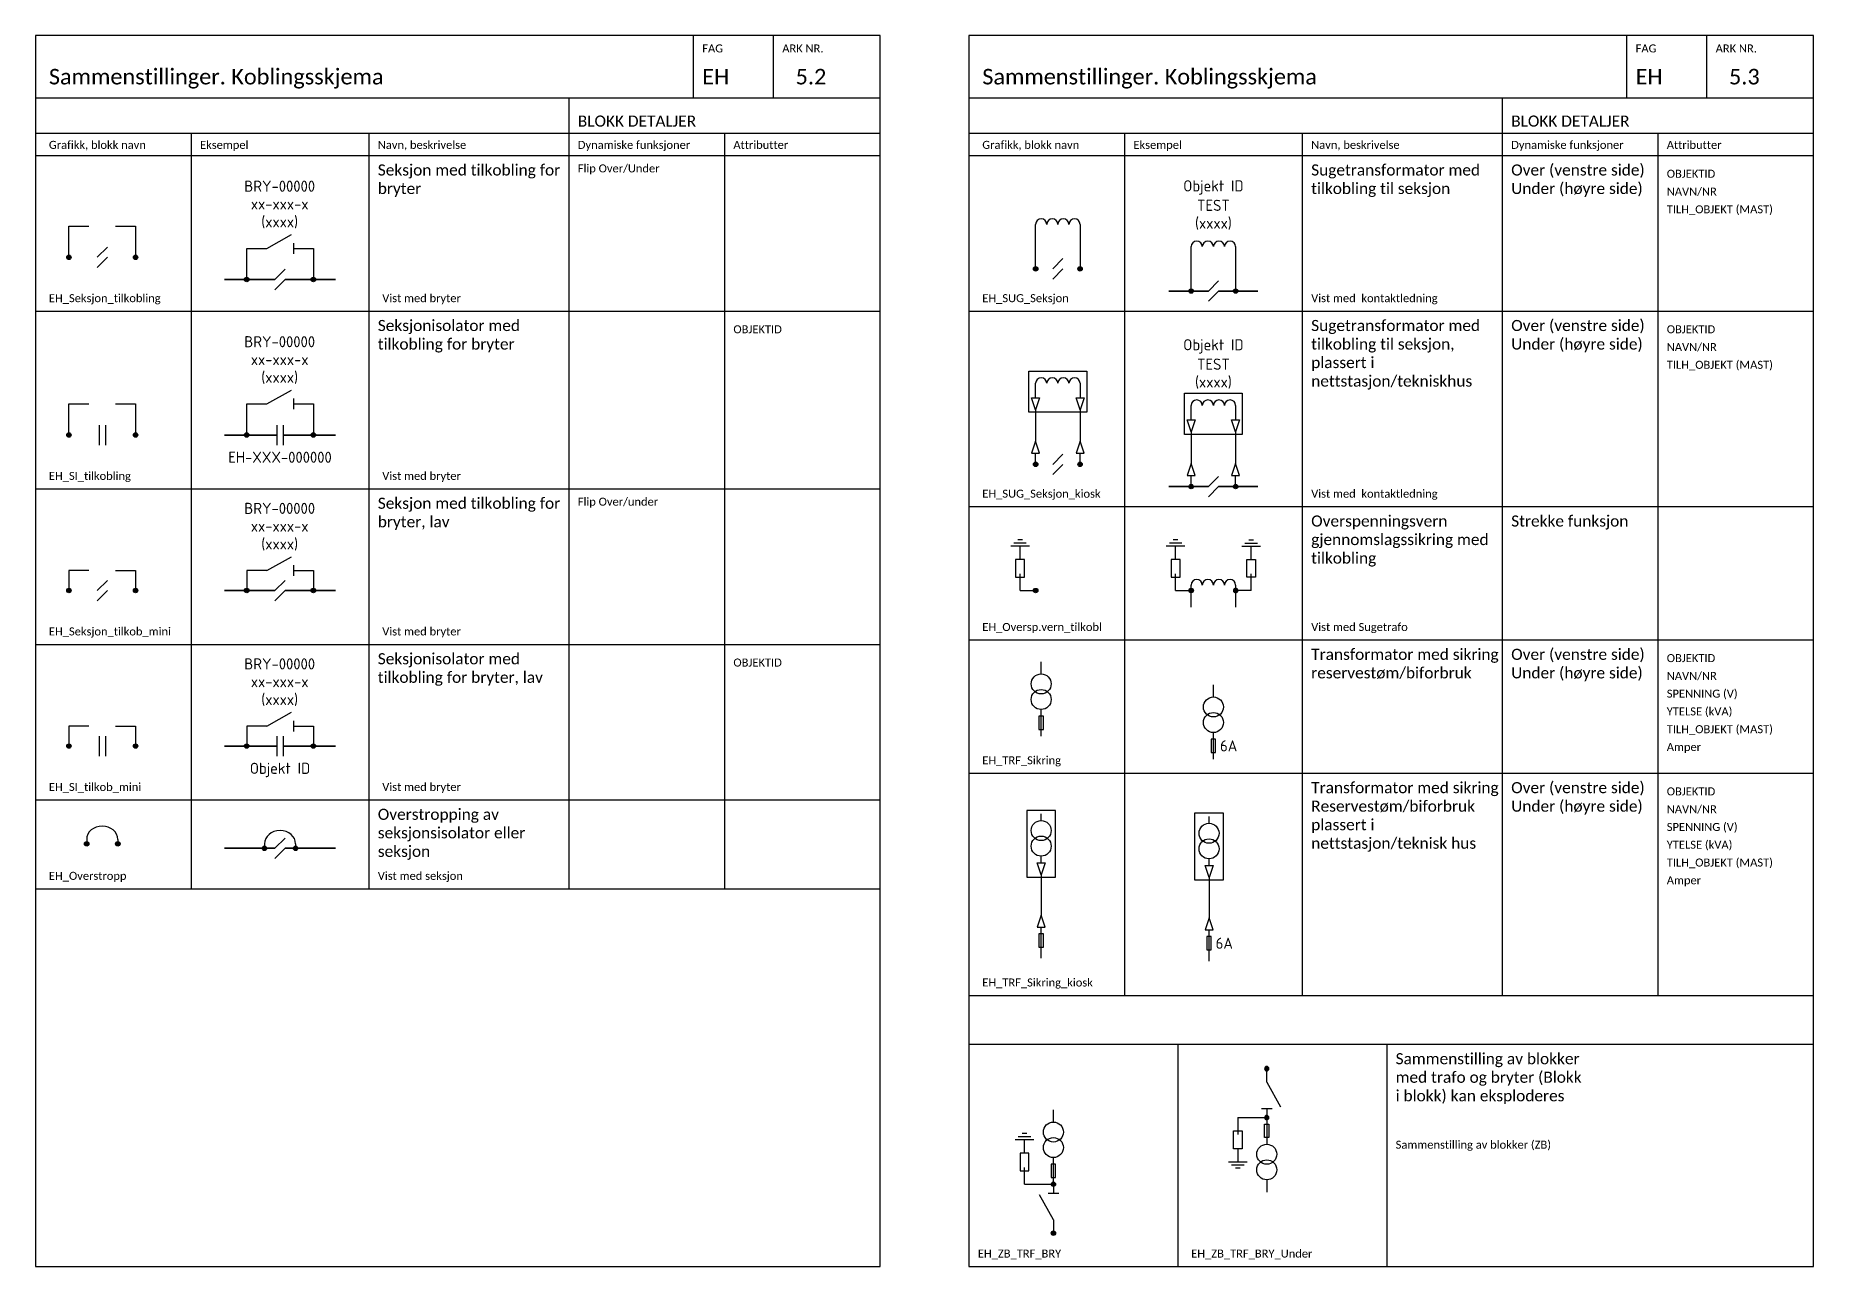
# Model space of a CAD drawing. Header units: metres. Extents: x -951 to 2504, y -1674 to 782.
# Drawn here: x 1465.6 to 1865.6, y -1010 to -733 of the extents above; entities that cross this region are included whole.
import ezdxf
from ezdxf.enums import TextEntityAlignment as Align

# ---------------------------------------------------------------- set-up
doc = ezdxf.new("R2010")
doc.units = ezdxf.units.M
doc.layers.get('0').update_dxf_attribs({"color": 211})
doc.layers.add('JBTEH_ATT_OBJEKTID', color=2, linetype='Continuous', lineweight=25)
doc.layers.add('JBTEH_KTL_Sort', color=7, linetype='Continuous', lineweight=35)
for name, color, linetype in [('JBTEH_ATT_Tekst', 2, 'Continuous'), ('JBTEH_Komponenter', 4, 'Continuous'), ('JBTEH_LED_Hoeyspenning_kabel', 4, 'KABEL2'), ('RAMME', 5, 'Continuous'), ('RAMME SYMBOLER', 4, 'Continuous'), ('RAMME TEKST', 7, 'Continuous')]:
    doc.layers.add(name, color=color, linetype=linetype)
doc.styles.add('Calibri', font='calibri.ttf')
doc.styles.add('ISO25', font='iso3098.shx', dxfattribs={"height": 2.5})
doc.linetypes.add('KABEL2', pattern='A,0.3,-0.1,0.3,-0.1,0.3,-0.1,["x",Standard,S=0.25,R=0,X=0,Y=-0.08],-0.1', length=1.3)

# ---------------------------------------------------------------- blocks, each defined once
blk = doc.blocks.new('*U155')
at = {"color": 5}
blk.add_line((0, 0), (5.6, 3.1), dxfattribs=at)
at = {"color": 7}
blk.add_line((6, 1.2), (6, -1.2), dxfattribs=at)
at = {"layer": 'JBTEH_ATT_OBJEKTID', "style": 'ISO25'}
blk.add_attdef('OBJEKTID', text='', height=2.5, dxfattribs=at).set_placement((2.92, 12.75), align=Align.CENTER)
at = {"layer": 'JBTEH_ATT_Tekst', "style": 'ISO25'}
for tag, p in [('NAVN/NR', (2.92, 8.75)), ('TILH_OBJEKT', (2.92, 4.75))]:
    blk.add_attdef(tag, text='', height=2.5, dxfattribs=at).set_placement(p, align=Align.CENTER)
blk = doc.blocks.new('EH_Koblingspunkt')
h = blk.add_hatch(color=256)
h.dxf.hatch_style = 1
edge = h.paths.add_edge_path()
edge.add_arc((0, 0), 0.5, 0, 360)
blk.add_circle((0, 0), 0.5)
blk = doc.blocks.new('EH_Seksjonsisolator')
at = {"color": 7}
for p, q in [((0, 2.25), (0, -2.25)), ((1.4, 2.25), (1.4, -2.25))]:
    blk.add_line(p, q, dxfattribs=at)
at = {"layer": 'JBTEH_ATT_OBJEKTID', "style": 'ISO25'}
blk.add_attdef('OBJEKTID', text='', height=2.5, dxfattribs=at).set_placement((0.7, -6.25), align=Align.CENTER)
blk = doc.blocks.new('EH_SI_tilkobling')
for p, q in [((-6.8, 0), (-6.8, 7)), ((-6.8, 7), (-2.3, 7)), ((3.7, 7), (8.2, 7)), ((8.2, 7), (8.2, 0))]:
    blk.add_line(p, q)
for p in [(-6.8, 0), (8.2, 0)]:
    blk.add_blockref('EH_Koblingspunkt', p)
at = {"layer": 'JBTEH_Komponenter'}
blk.add_blockref('EH_Seksjonsisolator', (0, 0), dxfattribs=at)
at = {"layer": 'JBTEH_ATT_OBJEKTID', "style": 'ISO25'}
blk.add_attdef('OBJEKTID', text='', height=2.5, dxfattribs=at).set_placement((0.7, -6.25), align=Align.CENTER)
blk = doc.blocks.new('EH_Overstropp')
for p, q in [((-3.5, 1), (-3.5, 0)), ((3.5, 1), (3.5, 0))]:
    blk.add_line(p, q)
blk.add_ellipse((0, 1), major_axis=(-3.5, 0), ratio=0.857143, start_param=3.141593, end_param=6.283185)
for p in [(-3.5, 0), (3.5, 0)]:
    blk.add_blockref('EH_Koblingspunkt', p)
blk = doc.blocks.new('EH_Seksjon')
at = {"color": 7}
for p, q in [((0, 0), (2.29, 2.29)), ((0, -2.29), (2.29, 0))]:
    blk.add_line(p, q, dxfattribs=at)
blk = doc.blocks.new('*U71')
for p, q in [((-6.36, 0), (-6.36, 7)), ((-6.36, 7), (-1.86, 7)), ((4.14, 7), (8.64, 7)), ((8.64, 7), (8.64, 0))]:
    blk.add_line(p, q)
for name, p in [('EH_Koblingspunkt', (-6.36, 0)), ('EH_Seksjon', (0, 0)), ('EH_Koblingspunkt', (8.64, 0))]:
    blk.add_blockref(name, p)
blk = doc.blocks.new('*U73')
for p, q in [((-1.86, 4.5), (-6.36, 4.5)), ((-6.36, 4.5), (-6.36, 0)), ((4.14, 4.5), (8.64, 4.5)), ((8.64, 4.5), (8.64, 0))]:
    blk.add_line(p, q)
for name, p in [('EH_Koblingspunkt', (-6.36, 0)), ('EH_Seksjon', (0, 0)), ('EH_Koblingspunkt', (8.64, 0))]:
    blk.add_blockref(name, p)
blk = doc.blocks.new('EH_SI_tilkobl_mini')
for p, q in [((-2.3, 4.5), (-6.8, 4.5)), ((-6.8, 4.5), (-6.8, 0)), ((3.7, 4.5), (8.2, 4.5)), ((8.2, 4.5), (8.2, 0))]:
    blk.add_line(p, q)
for p in [(-6.8, 0), (8.2, 0)]:
    blk.add_blockref('EH_Koblingspunkt', p)
at = {"layer": 'JBTEH_Komponenter'}
blk.add_blockref('EH_Seksjonsisolator', (0, 0), dxfattribs=at)
at = {"layer": 'JBTEH_ATT_OBJEKTID', "style": 'ISO25'}
blk.add_attdef('OBJEKTID', text='', height=2.5, dxfattribs=at).set_placement((0.7, -6.25), align=Align.CENTER)
blk = doc.blocks.new('EH_Jord')
for p, q in [((0, 0), (0, -3)), ((-2.1, -3), (2.1, -3)), ((-1.4, -3.7), (1.4, -3.7)), ((-0.525, -4.4), (0.525, -4.4))]:
    blk.add_line(p, q)
blk = doc.blocks.new('EH_Gjennomslagssikring')
for p, q in [((-1, 7), (-1, 3)), ((1, 7), (-1, 7)), ((1, 3), (1, 7)), ((-1, 3), (1, 3)), ((0, 3), (0, 3.8)), ((0, 0), (0, 3))]:
    blk.add_line(p, q)
blk.add_solid([(0.8, 3.8), (-0.8, 3.8), (0, 5.4), (0.8, 3.8)])
blk = doc.blocks.new('*U76')
blk.add_line((-3.5, 0), (0, 0))
at = {"rotation": 180}
blk.add_blockref('EH_Jord', (-3.5, 7), dxfattribs=at)
for name, p in [('EH_Gjennomslagssikring', (-3.5, 0)), ('EH_Koblingspunkt', (0, 0))]:
    blk.add_blockref(name, p)
blk = doc.blocks.new('*U74')
for p, q in [((-5, 0), (-5, 5)), ((5, 5), (5, 0))]:
    blk.add_line(p, q)
for centre in [(-3.75, 5), (-1.25, 5), (1.25, 5), (3.75, 5)]:
    blk.add_arc(centre, 1.25, 0, 180)
at = {"layer": 'JBTEH_ATT_OBJEKTID', "style": 'ISO25', "flags": 4}
blk.add_attdef('OBJEKTID', text='', height=2.5, dxfattribs=at).set_placement((0, 18.3), align=Align.MIDDLE)
at = {"layer": 'JBTEH_ATT_Tekst', "style": 'ISO25', "flags": 4}
for tag, p in [('NAVN/NR', (0, 14.3)), ('TILH_OBJEKT', (0, 10.3))]:
    blk.add_attdef(tag, text='', height=2.5, dxfattribs=at).set_placement(p, align=Align.MIDDLE)
blk = doc.blocks.new('*U75')
for p, q in [((-5, 0), (-5, 10)), ((5, 10), (5, 0))]:
    blk.add_line(p, q)
for centre in [(-3.75, 10), (-1.25, 10), (1.25, 10), (3.75, 10)]:
    blk.add_arc(centre, 1.25, 0, 180)
for name, p in [('EH_Koblingspunkt', (-5, 0)), ('EH_Seksjon', (-1.14, 0)), ('EH_Koblingspunkt', (5, 0))]:
    blk.add_blockref(name, p)
at = {"layer": 'JBTEH_ATT_OBJEKTID', "style": 'ISO25', "flags": 4}
blk.add_attdef('OBJEKTID', text='', height=2.5, dxfattribs=at).set_placement((0, 23.3), align=Align.MIDDLE)
at = {"layer": 'JBTEH_ATT_Tekst', "style": 'ISO25', "flags": 4}
for tag, p in [('NAVN/NR', (0, 19.3)), ('TILH_OBJEKT', (0, 15.3))]:
    blk.add_attdef(tag, text='', height=2.5, dxfattribs=at).set_placement(p, align=Align.MIDDLE)
blk = doc.blocks.new('EH_Endemuffe')
for p, q in [((0, 1.125), (3.375, 0)), ((0, -1.125), (0, 1.125)), ((3.375, 0), (0, -1.125))]:
    blk.add_line(p, q)
blk = doc.blocks.new('*U128')
for p, q in [((-5, 15), (-5, 18.25)), ((5, 18.25), (5, 15)), ((-5, 0), (-5, 2.5)), ((5, 0), (5, 2.5))]:
    blk.add_line(p, q)
blk.add_lwpolyline([(-6.5, 21), (6.5, 21), (6.5, 11.75), (-6.5, 11.75)], close=True)
for centre in [(-3.75, 18.25), (-1.25, 18.25), (1.25, 18.25), (3.75, 18.25)]:
    blk.add_arc(centre, 1.25, 0, 180)
at = {"layer": 'JBTEH_LED_Hoeyspenning_kabel', "ltscale": 5}
for p, q in [((-5, 12.3), (-5, 5.2)), ((5, 12.3), (5, 5.2))]:
    blk.add_line(p, q, dxfattribs=at)
at = {"yscale": 0.8, "rotation": 270}
for p, xscale, zscale in [((-5, 15), 0.8, 0.9), ((5, 15), 0.8, 0.9), ((-5, 2.5), -0.8, 0.8), ((5, 2.5), -0.8, 0.8)]:
    blk.add_blockref('EH_Endemuffe', p, dxfattribs=dict(at, xscale=xscale, zscale=zscale))
for name, p in [('EH_Koblingspunkt', (-5, 0)), ('EH_Seksjon', (-1.14, 0)), ('EH_Koblingspunkt', (5, 0))]:
    blk.add_blockref(name, p)
at = {"layer": 'JBTEH_ATT_OBJEKTID', "style": 'ISO25', "flags": 4}
blk.add_attdef('OBJEKTID', text='', height=2.5, dxfattribs=at).set_placement((0, 31.55), align=Align.MIDDLE)
at = {"layer": 'JBTEH_ATT_Tekst', "style": 'ISO25', "flags": 4}
for tag, p in [('NAVN/NR', (0, 27.55)), ('TILH_OBJEKT', (0, 23.55))]:
    blk.add_attdef(tag, text='', height=2.5, dxfattribs=at).set_placement(p, align=Align.MIDDLE)
blk = doc.blocks.new('*U111')
for p, q in [((0, 14), (0, 16.75)), ((0, 0), (0, 6))]:
    blk.add_line(p, q)
blk.add_lwpolyline([(-0.5, 1.5), (0.5, 1.5), (0.5, 4.5), (-0.5, 4.5)], close=True)
for centre in [(0, 11.75), (0, 8.25)]:
    blk.add_circle(centre, 2.25)
at = {"layer": 'JBTEH_ATT_OBJEKTID', "style": 'ISO25'}
blk.add_attdef('OBJEKTID', text='', height=2.5, dxfattribs=at).set_placement((0, 35.3), align=Align.MIDDLE)
at = {"layer": 'JBTEH_ATT_Tekst', "style": 'ISO25'}
for tag, p in [('NAVN/NR', (0, 31.3)), ('SPENNING', (0, 27.3)), ('YTELSE', (0, 23.3)), ('TILH_OBJEKT', (0, 19.3))]:
    blk.add_attdef(tag, text='', height=2.5, dxfattribs=at).set_placement(p, align=Align.MIDDLE)
blk.add_attdef('AMP', (1.5, 1.75), '', height=2.5, dxfattribs=at)
blk = doc.blocks.new('*U131')
for p, q in [((0, 31), (0, 32.5)), ((0, 21.5), (0, 23)), ((0, 0), (0, 7))]:
    blk.add_line(p, q)
for points in [[(-3.25, 18.25), (3.25, 18.25), (3.25, 33.25), (-3.25, 33.25)], [(-0.5, 2.5), (0.5, 2.5), (0.5, 5.5), (-0.5, 5.5)]]:
    blk.add_lwpolyline(points, close=True)
for centre in [(0, 28.75), (0, 25.25)]:
    blk.add_circle(centre, 2.25)
at = {"layer": 'JBTEH_LED_Hoeyspenning_kabel', "ltscale": 5}
blk.add_line((0, 18.8), (0, 9.7), dxfattribs=at)
at = {"yscale": 0.8, "rotation": 270}
for p, xscale, zscale in [((0, 21.5), 0.8, 0.9), ((0, 7), -0.8, 0.8)]:
    blk.add_blockref('EH_Endemuffe', p, dxfattribs=dict(at, xscale=xscale, zscale=zscale))
at = {"layer": 'JBTEH_ATT_OBJEKTID', "style": 'ISO25'}
blk.add_attdef('OBJEKTID', text='', height=2.5, dxfattribs=at).set_placement((0, 35.3), align=Align.MIDDLE)
at = {"layer": 'JBTEH_ATT_Tekst', "style": 'ISO25'}
for tag, p in [('NAVN/NR', (0, 31.3)), ('SPENNING', (0, 27.3)), ('YTELSE', (0, 23.3)), ('TILH_OBJEKT', (0, 19.3))]:
    blk.add_attdef(tag, text='', height=2.5, dxfattribs=at).set_placement(p, align=Align.MIDDLE)
blk.add_attdef('AMP', (1.5, 2.75), '', height=2.5, dxfattribs=at)
blk = doc.blocks.new('*U130')
for p, q in [((0, 31), (0, 32.5)), ((0, 21.5), (0, 23)), ((0, 0), (0, 7))]:
    blk.add_line(p, q)
for points in [[(-3.25, 18.25), (3.25, 18.25), (3.25, 33.25), (-3.25, 33.25)], [(-0.5, 2.5), (0.5, 2.5), (0.5, 5.5), (-0.5, 5.5)]]:
    blk.add_lwpolyline(points, close=True)
for centre in [(0, 28.75), (0, 25.25)]:
    blk.add_circle(centre, 2.25)
at = {"layer": 'JBTEH_LED_Hoeyspenning_kabel', "ltscale": 5}
blk.add_line((0, 18.8), (0, 9.7), dxfattribs=at)
at = {"yscale": 0.8, "rotation": 270}
for p, xscale, zscale in [((0, 21.5), 0.8, 0.9), ((0, 7), -0.8, 0.8)]:
    blk.add_blockref('EH_Endemuffe', p, dxfattribs=dict(at, xscale=xscale, zscale=zscale))
at = {"layer": 'JBTEH_ATT_OBJEKTID', "style": 'ISO25'}
blk.add_attdef('OBJEKTID', text='', height=2.5, dxfattribs=at).set_placement((0, 35.3), align=Align.MIDDLE)
at = {"layer": 'JBTEH_ATT_Tekst', "style": 'ISO25'}
for tag, p in [('NAVN/NR', (0, 31.3)), ('SPENNING', (0, 27.3)), ('YTELSE', (0, 23.3)), ('TILH_OBJEKT', (0, 19.3))]:
    blk.add_attdef(tag, text='', height=2.5, dxfattribs=at).set_placement(p, align=Align.MIDDLE)
blk.add_attdef('AMP', (1.5, 2.75), '', height=2.5, dxfattribs=at)
blk = doc.blocks.new('*U112')
for p, q in [((0, 14), (0, 16.75)), ((0, 0), (0, 6))]:
    blk.add_line(p, q)
blk.add_lwpolyline([(-0.5, 1.5), (0.5, 1.5), (0.5, 4.5), (-0.5, 4.5)], close=True)
for centre in [(0, 11.75), (0, 8.25)]:
    blk.add_circle(centre, 2.25)
at = {"layer": 'JBTEH_ATT_OBJEKTID', "style": 'ISO25'}
blk.add_attdef('OBJEKTID', text='', height=2.5, dxfattribs=at).set_placement((10, 23.66), align=Align.MIDDLE)
at = {"layer": 'JBTEH_ATT_Tekst', "style": 'ISO25'}
for tag, p in [('NAVN/NR', (10, 19.88)), ('SPENNING', (10, 15.88)), ('YTELSE', (10, 11.88)), ('TILH_OBJEKT', (10, 7.88))]:
    blk.add_attdef(tag, text='', height=2.5, dxfattribs=at).set_placement(p, align=Align.MIDDLE)
blk.add_attdef('AMP', (1.5, 1.75), '', height=2.5, dxfattribs=at)
blk = doc.blocks.new('*U145')
at = {"color": 5}
blk.add_line((0, 0), (-3.1, 5.6), dxfattribs=at)
at = {"color": 7}
blk.add_line((-1.2, 6), (1.2, 6), dxfattribs=at)
at = {"layer": 'JBTEH_ATT_OBJEKTID', "style": 'ISO25'}
blk.add_attdef('OBJEKTID', text='', height=2.5, dxfattribs=at).set_placement((9.92, 6.75), align=Align.CENTER)
at = {"layer": 'JBTEH_ATT_Tekst', "style": 'ISO25'}
for tag, p in [('NAVN/NR', (9.92, 2.75)), ('TILH_OBJEKT', (9.92, -1.25))]:
    blk.add_attdef(tag, text='', height=2.5, dxfattribs=at).set_placement(p, align=Align.CENTER)
blk = doc.blocks.new('*U82')
blk.add_line((-6.5, 0), (0, 0))
at = {"rotation": 180}
blk.add_blockref('EH_Jord', (-6.5, 7), dxfattribs=at)
for name, p in [('EH_Gjennomslagssikring', (-6.5, 0)), ('EH_Koblingspunkt', (0, 0))]:
    blk.add_blockref(name, p)
blk = doc.blocks.new('EH_ZB_TRF_BRY')
at = {"layer": 'JBTEH_Komponenter'}
for p, q in [((0, 11), (0, 9)), ((0, 3), (0, 0))]:
    blk.add_line(p, q, dxfattribs=at)
for name, p in [('*U112', (0, 11)), ('*U82', (0, 11)), ('*U145', (0, 3)), ('EH_Koblingspunkt', (0, 0))]:
    blk.add_blockref(name, p, dxfattribs=at)
blk = doc.blocks.new('*U113')
for p, q in [((0, 0), (0, -6)), ((0, -14), (0, -16.75))]:
    blk.add_line(p, q)
blk.add_lwpolyline([(-0.5, -1.5), (0.5, -1.5), (0.5, -4.5), (-0.5, -4.5)], close=True)
for centre in [(0, -8.25), (0, -11.75)]:
    blk.add_circle(centre, 2.25)
at = {"layer": 'JBTEH_ATT_OBJEKTID', "style": 'ISO25'}
blk.add_attdef('OBJEKTID', text='', height=2.5, dxfattribs=at).set_placement((10.8, -26.87), align=Align.MIDDLE)
at = {"layer": 'JBTEH_ATT_Tekst', "style": 'ISO25'}
blk.add_attdef('AMP', (1.5, -1.75), '', height=2.5, dxfattribs=at)
for tag, p in [('NAVN/NR', (10.8, -10.13)), ('SPENNING', (10.8, -14.13)), ('YTELSE', (10.8, -18.13)), ('TILH_OBJEKT', (10.8, -22.13))]:
    blk.add_attdef(tag, text='', height=2.5, dxfattribs=at).set_placement(p, align=Align.MIDDLE)
blk = doc.blocks.new('*U142')
at = {"color": 5}
blk.add_line((0, 0), (3.1, -5.6), dxfattribs=at)
at = {"color": 7}
blk.add_line((1.2, -6), (-1.2, -6), dxfattribs=at)
at = {"layer": 'JBTEH_ATT_OBJEKTID', "style": 'ISO25'}
blk.add_attdef('OBJEKTID', text='', height=2.5, dxfattribs=at).set_placement((9.92, -1.75), align=Align.CENTER)
at = {"layer": 'JBTEH_ATT_Tekst', "style": 'ISO25'}
for tag, p in [('NAVN/NR', (9.92, -5.75)), ('TILH_OBJEKT', (9.92, -9.75))]:
    blk.add_attdef(tag, text='', height=2.5, dxfattribs=at).set_placement(p, align=Align.CENTER)
blk = doc.blocks.new('EH_ZB_TRF_BRY_Under')
at = {"layer": 'JBTEH_Komponenter'}
for p, q in [((0, -3), (0, 0)), ((0, -9), (0, -11))]:
    blk.add_line(p, q, dxfattribs=at)
at = {"layer": 'JBTEH_Komponenter', "xscale": -1, "rotation": 180}
for name, p in [('EH_Koblingspunkt', (0, 0)), ('*U82', (0, -11))]:
    blk.add_blockref(name, p, dxfattribs=at)
at = {"layer": 'JBTEH_Komponenter'}
for name, p in [('*U142', (0, -3)), ('*U113', (0, -11))]:
    blk.add_blockref(name, p, dxfattribs=at)

msp = doc.modelspace()

# ---------------------------------------------------------------- linework, layer by layer
at = {"layer": 'JBTEH_KTL_Sort'}
for p, q in [((1508.12, -787.9), (1519.48, -787.9)), ((1521.76, -787.9), (1533.12, -787.9)), ((1729.48, -790.5), (1720.62, -790.5)), ((1731.76, -790.5), (1740.62, -790.5)), ((1508.12, -822.9), (1519.92, -822.9)), ((1521.32, -822.9), (1533.12, -822.9)), ((1729.48, -834.5), (1720.62, -834.5)), ((1731.76, -834.5), (1740.62, -834.5)), ((1508.12, -857.9), (1519.48, -857.9)), ((1521.76, -857.9), (1533.12, -857.9)), ((1508.12, -892.9), (1519.92, -892.9)), ((1521.32, -892.9), (1533.12, -892.9)), ((1508.12, -915.9), (1519.48, -915.9)), ((1521.76, -915.9), (1533.12, -915.9))]:
    msp.add_line(p, q, dxfattribs=at)
at = {"layer": 'RAMME'}
for points in [[(1655.62, -733), (1465.62, -733), (1465.62, -1010), (1655.62, -1010)], [(1865.62, -733), (1675.62, -733), (1675.62, -1010), (1865.62, -1010)]]:
    msp.add_lwpolyline(points, close=True, dxfattribs=at)
for points in [[(1465.62, -747), (1655.62, -747)], [(1675.62, -747), (1865.62, -747)]]:
    msp.add_lwpolyline(points, dxfattribs=at)
at = {"layer": 'RAMME SYMBOLER'}
for p, q in [((1613.62, -747), (1613.62, -733)), ((1631.62, -747), (1631.62, -733)), ((1823.62, -747), (1823.62, -733)), ((1841.62, -747), (1841.62, -733)), ((1585.62, -747), (1585.62, -925)), ((1795.62, -747), (1795.62, -949)), ((1465.62, -755), (1655.62, -755)), ((1500.62, -755), (1500.62, -925)), ((1540.62, -755), (1540.62, -925)), ((1620.62, -755), (1620.62, -925)), ((1675.62, -755), (1865.62, -755)), ((1710.62, -755), (1710.62, -949)), ((1750.62, -755), (1750.62, -949)), ((1830.62, -755), (1830.62, -949)), ((1465.62, -760), (1655.62, -760)), ((1675.62, -760), (1865.62, -760)), ((1465.62, -795), (1655.62, -795)), ((1675.62, -795), (1865.62, -795)), ((1465.62, -835), (1655.62, -835)), ((1675.62, -839), (1865.62, -839)), ((1465.62, -870), (1655.62, -870)), ((1675.62, -869), (1865.62, -869)), ((1675.62, -899), (1865.62, -899)), ((1465.62, -905), (1655.62, -905)), ((1465.62, -925), (1655.62, -925)), ((1675.62, -949), (1865.62, -949)), ((1675.62, -960), (1865.62, -960)), ((1722.62, -960), (1722.62, -1010)), ((1769.62, -960), (1769.62, -1010))]:
    msp.add_line(p, q, dxfattribs=at)

# ---------------------------------------------------------------- block references
at = {"layer": 'JBTEH_Komponenter'}
for name, p, values in [('*U155', (1517.62, -780.9), {'OBJEKTID': 'BRY-00000', 'NAVN/NR': 'xx-xxx-x', 'TILH_OBJEKT': '(xxxx)'}), ('*U155', (1517.62, -815.9), {'OBJEKTID': 'BRY-00000', 'NAVN/NR': 'xx-xxx-x', 'TILH_OBJEKT': '(xxxx)'}), ('EH_SI_tilkobling', (1519.92, -822.9), {'OBJEKTID': 'EH-XXX-000000'}), ('*U155', (1517.62, -853.4), {'OBJEKTID': 'BRY-00000', 'NAVN/NR': 'xx-xxx-x', 'TILH_OBJEKT': '(xxxx)'}), ('*U155', (1517.62, -888.4), {'OBJEKTID': 'BRY-00000', 'NAVN/NR': 'xx-xxx-x', 'TILH_OBJEKT': '(xxxx)'}), ('*U111', (1730.62, -895.85), {'AMP': '6A'}), ('EH_SI_tilkobl_mini', (1519.92, -892.9), {'OBJEKTID': 'Objekt ID'}), ('*U131', (1729.63, -941.27), {'AMP': '6A'})]:
    msp.add_blockref(name, p, dxfattribs=at).add_auto_attribs(values)
ref = msp.add_blockref('*U75', (1730.62, -790.5), dxfattribs=at)
ref.add_attrib('NAVN/NR', 'TEST', dxfattribs={"layer": 'JBTEH_ATT_Tekst', "height": 2.5, "style": 'ISO25'}).set_placement((1730.62, -771.2), align=Align.MIDDLE)
ref.add_attrib('TILH_OBJEKT', '(xxxx)', dxfattribs={"layer": 'JBTEH_ATT_Tekst', "height": 2.5, "style": 'ISO25'}).set_placement((1730.62, -775.2), align=Align.MIDDLE)
ref.add_attrib('OBJEKTID', 'Objekt ID', dxfattribs={"layer": 'JBTEH_ATT_OBJEKTID', "height": 2.5, "style": 'ISO25'}).set_placement((1730.62, -767.2), align=Align.MIDDLE)
for name, p in [('*U71', (1479.48, -782.9)), ('*U75', (1695.62, -785.5)), ('*U71', (1519.48, -787.9)), ('*U128', (1695.62, -829.5)), ('EH_SI_tilkobling', (1479.92, -822.9)), ('EH_SI_tilkobling', (1519.92, -822.9)), ('*U76', (1690.62, -857.9)), ('*U76', (1725.62, -857.9)), ('*U73', (1479.48, -857.9)), ('*U73', (1519.48, -857.9)), ('*U74', (1730.62, -861.65)), ('*U111', (1691.87, -890.66)), ('EH_SI_tilkobl_mini', (1479.92, -892.9)), ('*U130', (1691.87, -940.66)), ('EH_Overstropp', (1480.62, -914.9)), ('EH_Overstropp', (1520.62, -915.9)), ('EH_Seksjon', (1519.48, -915.9)), ('EH_ZB_TRF_BRY_Under', (1742.62, -965.5)), ('EH_ZB_TRF_BRY', (1694.62, -1002.5))]:
    msp.add_blockref(name, p, dxfattribs=at)
ref = msp.add_blockref('*U128', (1730.62, -834.5), dxfattribs=at)
ref.add_attrib('NAVN/NR', 'TEST', dxfattribs={"layer": 'JBTEH_ATT_Tekst', "height": 2.5, "style": 'ISO25'}).set_placement((1730.62, -806.95), align=Align.MIDDLE)
ref.add_attrib('TILH_OBJEKT', '(xxxx)', dxfattribs={"layer": 'JBTEH_ATT_Tekst', "height": 2.5, "style": 'ISO25'}).set_placement((1730.62, -810.95), align=Align.MIDDLE)
ref.add_attrib('OBJEKTID', 'Objekt ID', dxfattribs={"layer": 'JBTEH_ATT_OBJEKTID', "height": 2.5, "style": 'ISO25'}).set_placement((1730.62, -802.95), align=Align.MIDDLE)
at = {"layer": 'JBTEH_Komponenter', "xscale": -1}
msp.add_blockref('*U76', (1735.62, -857.9), dxfattribs=at)

# ---------------------------------------------------------------- texts
at = {"layer": 'RAMME TEKST', "linetype": 'ByBlock', "style": 'Calibri'}
for s, height, p in [('FAG', 1.8, (1615.62, -736.8)), ('ARK NR.', 1.8, (1633.62, -736.8)), ('FAG', 1.8, (1825.62, -736.8)), ('ARK NR.', 1.8, (1843.62, -736.8)), ('Sammenstillinger. Koblingsskjema', 3.5, (1468.62, -744)), ('EH', 3.5, (1615.62, -744)), ('5.2', 3.5, (1636.62, -744)), ('Sammenstillinger. Koblingsskjema', 3.5, (1678.62, -744)), ('EH', 3.5, (1825.62, -744)), ('5.3', 3.5, (1846.62, -744)), ('BLOKK DETALJER', 2.5, (1587.62, -753.5)), ('BLOKK DETALJER', 2.5, (1797.62, -753.5)), ('Grafikk, blokk navn', 1.8, (1468.62, -758.5)), ('Eksempel', 1.8, (1502.62, -758.5)), ('Navn, beskrivelse', 1.8, (1542.62, -758.5)), ('Dynamiske funksjoner', 1.8, (1587.62, -758.5)), ('Attributter', 1.8, (1622.62, -758.5)), ('Grafikk, blokk navn', 1.8, (1678.62, -758.5)), ('Eksempel', 1.8, (1712.62, -758.5)), ('Navn, beskrivelse', 1.8, (1752.62, -758.5)), ('Dynamiske funksjoner', 1.8, (1797.62, -758.5)), ('Attributter', 1.8, (1832.62, -758.5)), ('EH_Seksjon_tilkobling', 1.8, (1468.62, -793)), ('Vist med bryter', 1.8, (1543.62, -793)), ('EH_SUG_Seksjon', 1.8, (1678.62, -793)), ('Vist med  kontaktledning', 1.8, (1752.62, -793)), ('EH_SI_tilkobling', 1.8, (1468.62, -833)), ('Vist med bryter', 1.8, (1543.62, -833)), ('EH_SUG_Seksjon_kiosk', 1.8, (1678.62, -837)), ('Vist med  kontaktledning', 1.8, (1752.62, -837)), ('EH_Seksjon_tilkob_mini', 1.8, (1468.62, -868)), ('Vist med bryter', 1.8, (1543.62, -868)), ('EH_Oversp.vern_tilkobl', 1.8, (1678.62, -867)), ('Vist med Sugetrafo', 1.8, (1752.62, -867)), ('EH_TRF_Sikring', 1.8, (1678.62, -897)), ('EH_SI_tilkob_mini', 1.8, (1468.62, -903)), ('Vist med bryter', 1.8, (1543.62, -903)), ('EH_Overstropp', 1.8, (1468.62, -923)), ('Vist med seksjon', 1.8, (1542.62, -923)), ('EH_TRF_Sikring_kiosk', 1.8, (1678.62, -947)), ('Sammenstilling av blokker (ZB)', 1.8, (1771.62, -983.5)), ('EH_ZB_TRF_BRY', 1.8, (1677.62, -1008)), ('EH_ZB_TRF_BRY_Under', 1.8, (1725.62, -1008))]:
    msp.add_text(s, height=height, dxfattribs=at).set_placement(p)
at = {"layer": 'RAMME TEKST', "style": 'Calibri'}
for s, p in [('OBJEKTID', (1832.62, -765)), ('NAVN/NR', (1832.62, -769)), ('TILH_OBJEKT (MAST)', (1832.62, -773)), ('OBJEKTID', (1622.62, -800)), ('OBJEKTID', (1832.62, -800)), ('NAVN/NR', (1832.62, -804)), ('TILH_OBJEKT (MAST)', (1832.62, -808)), ('OBJEKTID', (1622.62, -875)), ('OBJEKTID', (1832.62, -874)), ('SPENNING (V)', (1832.62, -882)), ('NAVN/NR', (1832.62, -878)), ('YTELSE (kVA)', (1832.62, -886)), ('TILH_OBJEKT (MAST)', (1832.62, -890)), ('Amper', (1832.62, -894)), ('OBJEKTID', (1832.62, -904)), ('NAVN/NR', (1832.62, -908)), ('SPENNING (V)', (1832.62, -912)), ('YTELSE (kVA)', (1832.62, -916)), ('TILH_OBJEKT (MAST)', (1832.62, -920)), ('Amper', (1832.62, -924))]:
    msp.add_text(s, height=1.8, dxfattribs=at).set_placement(p)
at = {"layer": 'RAMME TEKST', "char_height": 2.5, "attachment_point": 1, "style": 'Calibri'}
for s, insert, width in [('Seksjon med tilkobling for bryter', (1542.62, -762), 44.7408), ('Sugetransformator med tilkobling til seksjon', (1752.62, -762), 39.6865), ('Seksjonisolator med tilkobling for bryter', (1542.62, -797), 44.7408), ('Sugetransformator med tilkobling til seksjon, plassert i nettstasjon/tekniskhus', (1752.62, -797), 43), ('Seksjon med tilkobling for bryter, lav', (1542.62, -837), 43), ('Seksjonisolator med tilkobling for bryter, lav', (1542.62, -872), 43)]:
    msp.add_mtext(s, dxfattribs=dict(at, insert=insert, width=width))
at = {"layer": 'RAMME TEKST', "linetype": 'ByBlock', "char_height": 1.8, "attachment_point": 1, "style": 'Calibri'}
for s, insert in [('Flip Over/Under', (1587.62, -762)), ('Flip Over/under', (1587.62, -837))]:
    msp.add_mtext_dynamic_manual_height_columns(s, width=23.6499, gutter_width=9, heights=[0], dxfattribs=dict(at, insert=insert))
at = {"layer": 'RAMME TEKST', "linetype": 'ByBlock', "char_height": 2.5, "attachment_point": 1, "style": 'Calibri'}
for s, insert, width in [('Over (venstre side)\\PUnder (høyre side)', (1797.62, -762), 43.3201), ('Over (venstre side)\\PUnder (høyre side)', (1797.62, -797), 43.3201), ('Overspenningsvern gjennomslagssikring med tilkobling', (1752.62, -841), 43), ('Strekke funksjon', (1797.62, -841), 33), ('Transformator med sikring\\Preservestøm/biforbruk', (1752.62, -871), 43), ('Over (venstre side)\\PUnder (høyre side)', (1797.62, -871), 43.3201), ('Transformator med sikring\\PReservestøm/biforbruk\\Pplassert i nettstasjon/teknisk hus', (1752.62, -901), 43), ('Over (venstre side)\\PUnder (høyre side)', (1797.62, -901), 43.3201), ('Overstropping av seksjonsisolator eller seksjon', (1542.62, -907), 43), ('Sammenstilling av blokker med trafo og bryter (Blokk i blokk) kan eksploderes', (1771.62, -962), 43)]:
    msp.add_mtext(s, dxfattribs=dict(at, insert=insert, width=width))

doc.saveas('drawing.dxf')
